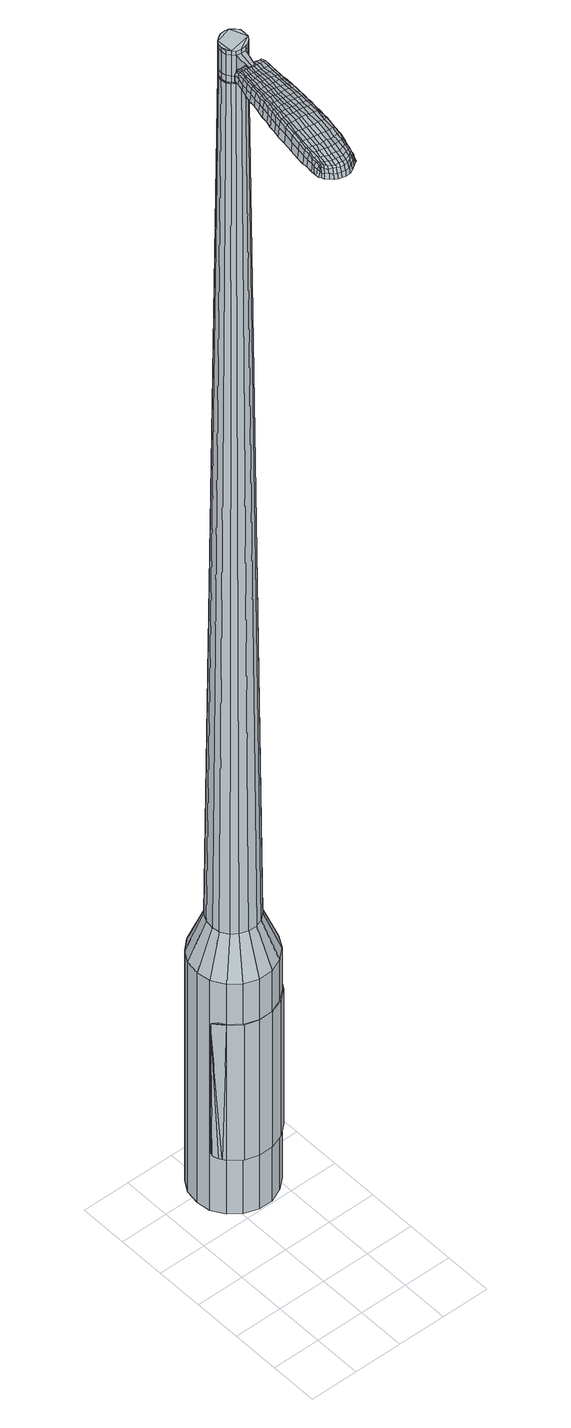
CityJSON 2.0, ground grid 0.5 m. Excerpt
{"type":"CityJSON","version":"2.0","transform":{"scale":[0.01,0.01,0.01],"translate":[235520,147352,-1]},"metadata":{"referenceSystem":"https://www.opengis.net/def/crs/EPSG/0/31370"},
"CityObjects":{
"object1":{"type":"GenericCityObject","attributes":{"cluster":407,"mean_distance_to_centroid":0.256,"new_centroid_x":235520.71,"new_centroid_y":147353.96,"mean_distance_to_camera":9.56,"H1":10.68,"H2":10.31,"Z_final":111.64,"cluster2":-1,"proj_x":235515.11,"proj_y":147353.08,"id_line":52565,"bearing_l":171.08,"distance":5.66,"orientation":"left","G_obj":261.08},"geometry":[{"type":"MultiSurface","lod":"2","boundaries":[[[0,1,2,3]],[[1,4,5,2]],[[4,6,7,5]],[[6,8,9,7]],[[8,10,11,9]],[[10,12,13,11]],[[12,14,15,13]],[[14,16,17,15]],[[16,18,19,17]],[[18,20,21,19]],[[20,22,23,21]],[[22,24,25,23]],[[24,26,27,25]],[[26,28,29,27]],[[28,30,31,29]],[[30,32,33,31]],[[32,34,35,33]],[[34,0,3,35]],[[36,37,38,39]],[[38,40,41,42]],[[41,43,42]],[[42,44,45,46]],[[45,47,46]],[[46,48,49,50]],[[49,51,50]],[[42,46,50,38]],[[50,52,39,38]],[[53,36,39]],[[2,5,7,35]],[[7,9,11,15]],[[11,13,15]],[[15,17,19,23]],[[19,21,23]],[[23,25,27,31]],[[27,29,31]],[[15,23,31,7]],[[31,33,35,7]],[[3,2,35]],[[1,0,54,55]],[[0,34,56,54]],[[34,32,57,56]],[[32,30,58,57]],[[30,28,59,58]],[[28,26,60,59]],[[26,24,61,60]],[[24,22,62,61]],[[22,20,63,62]],[[20,18,64,63]],[[18,16,65,64]],[[16,14,66,65]],[[14,12,67,66]],[[12,10,68,67]],[[10,8,69,68]],[[8,6,70,69]],[[6,4,71,70]],[[4,1,55,71]],[[55,54,72,73]],[[54,56,74,72]],[[56,57,75,74]],[[57,58,76,75]],[[58,59,77,76]],[[59,60,78,77]],[[60,61,79,78]],[[61,62,80,79]],[[62,63,81,80]],[[63,64,82,81]],[[64,65,83,82]],[[65,66,84,83]],[[66,67,85,84]],[[67,68,86,85]],[[68,69,87,86]],[[69,70,88,87]],[[70,71,89,88]],[[71,55,73,89]],[[72,90,91,92]],[[93,94,90,72]],[[95,96,94,93]],[[97,98,96,95]],[[99,100,98,97]],[[78,101,100,99]],[[102,103,101,78]],[[104,105,103,102]],[[106,107,105,104]],[[82,108,107,106]],[[109,110,108,82]],[[84,111,110,109]],[[112,113,111,84]],[[114,115,113,112]],[[116,117,115,114]],[[118,119,117,116]],[[89,120,119,118]],[[92,91,120,89]],[[121,122,123,124]],[[125,121,124,126]],[[127,125,126,128]],[[129,127,128,130]],[[131,129,130,132]],[[133,131,132,134]],[[135,133,134,136]],[[137,135,136,138]],[[139,137,138,140]],[[141,139,140,142]],[[143,141,142,144]],[[145,143,144,146]],[[147,145,146,148]],[[149,147,148,150]],[[151,149,150,152]],[[153,151,152,154]],[[73,72,92]],[[74,93,72]],[[74,75,95,93]],[[75,76,97,95]],[[76,77,99,97]],[[77,78,99]],[[79,102,78]],[[79,80,104,102]],[[80,81,106,104]],[[81,82,106]],[[83,109,82]],[[83,84,109]],[[85,112,84]],[[85,86,114,112]],[[86,87,116,114]],[[87,88,118,116]],[[88,89,118]],[[73,92,89]],[[155,91,90]],[[155,120,91]],[[156,119,120]],[[156,157,117,119]],[[157,158,115,117]],[[158,159,113,115]],[[159,111,113]],[[160,110,111]],[[160,108,110]],[[161,107,108]],[[161,162,105,107]],[[162,163,103,105]],[[163,101,103]],[[164,100,101]],[[164,165,98,100]],[[165,166,96,98]],[[166,167,94,96]],[[167,90,94]],[[39,52,153,168]],[[155,90,169,154]],[[53,39,168,122]],[[90,167,123,169]],[[36,53,122,121]],[[167,166,124,123]],[[37,36,121,125]],[[166,165,126,124]],[[38,37,125,127]],[[165,164,128,126]],[[40,38,127,129]],[[164,101,130,128]],[[41,40,129,131]],[[101,163,132,130]],[[43,41,131,133]],[[163,162,134,132]],[[42,43,133,135]],[[162,161,136,134]],[[44,42,135,137]],[[161,108,138,136]],[[45,44,137,139]],[[108,160,140,138]],[[47,45,139,141]],[[160,111,142,140]],[[46,47,141,143]],[[111,159,144,142]],[[48,46,143,145]],[[159,158,146,144]],[[49,48,145,147]],[[158,157,148,146]],[[51,49,147,149]],[[157,156,150,148]],[[50,51,149,151]],[[156,120,152,150]],[[52,50,151,153]],[[120,155,154,152]],[[153,154,170,171]],[[154,169,172,170]],[[169,123,173,172]],[[123,122,174,173]],[[122,168,175,174]],[[168,153,171,175]],[[176,177,178,179]],[[180,176,179,181]],[[176,180,182,183]],[[177,176,183,184]],[[185,186,187,188]],[[189,185,188,190]],[[185,189,191,192]],[[186,185,192,193]],[[194,195,196,197]],[[198,194,197,199]],[[194,198,200,201]],[[195,194,201,202]],[[203,204,205,206]],[[207,203,206,208]],[[203,207,209,210]],[[204,203,210,211]],[[212,213,214,215]],[[216,212,215,217]],[[212,216,218,219]],[[213,212,219,220]],[[221,222,223,224]],[[225,221,224,226]],[[221,225,227,228]],[[222,221,228,229]],[[230,231,232,233]],[[222,230,233,223]],[[230,222,229,234]],[[231,230,234,235]],[[236,237,238,239]],[[231,236,239,232]],[[236,231,235,240]],[[237,236,240,241]],[[242,180,181,243]],[[237,242,243,238]],[[242,237,241,244]],[[180,242,244,182]],[[245,246,247,248]],[[249,245,248,250]],[[245,249,251,252]],[[246,245,252,253]],[[254,255,256,257]],[[246,254,257,247]],[[254,246,253,258]],[[255,254,258,259]],[[260,261,262,263]],[[255,260,263,256]],[[260,255,259,264]],[[261,260,264,265]],[[266,267,268,269]],[[261,266,269,262]],[[266,261,265,270]],[[267,266,270,271]],[[272,177,184,273]],[[267,272,273,268]],[[272,267,271,274]],[[177,272,274,178]],[[275,276,277,278]],[[279,275,278,280]],[[275,279,281,282]],[[276,275,282,283]],[[284,285,286,287]],[[276,284,287,277]],[[284,276,283,288]],[[285,284,288,289]],[[290,291,292,293]],[[285,290,293,286]],[[290,285,289,294]],[[291,290,294,295]],[[296,189,190,297]],[[291,296,297,292]],[[296,291,295,298]],[[189,296,298,191]],[[299,300,301,302]],[[303,299,302,304]],[[299,303,305,306]],[[300,299,306,307]],[[308,309,310,311]],[[300,308,311,301]],[[308,300,307,312]],[[309,308,312,313]],[[314,315,316,317]],[[309,314,317,310]],[[314,309,313,318]],[[315,314,318,319]],[[320,321,322,323]],[[315,320,323,316]],[[320,315,319,324]],[[321,320,324,325]],[[326,186,193,327]],[[321,326,327,322]],[[326,321,325,328]],[[186,326,328,187]],[[329,215,214,330]],[[331,329,330,332]],[[329,331,333,334]],[[215,329,334,217]],[[335,331,332,336]],[[337,335,336,338]],[[335,337,339,340]],[[331,335,340,333]],[[341,337,338,342]],[[343,341,342,344]],[[341,343,345,346]],[[337,341,346,339]],[[347,343,344,348]],[[349,347,348,350]],[[347,349,351,352]],[[343,347,352,345]],[[353,349,350,354]],[[204,353,354,205]],[[353,204,211,355]],[[349,353,355,351]],[[356,357,202,201]],[[358,356,201,200]],[[356,358,359,360]],[[357,356,360,361]],[[362,363,361,360]],[[364,362,360,359]],[[362,364,365,366]],[[363,362,366,367]],[[368,369,367,366]],[[370,368,366,365]],[[368,370,371,372]],[[369,368,372,373]],[[374,375,373,372]],[[376,374,372,371]],[[374,376,209,207]],[[375,374,207,208]],[[377,378,379,380]],[[279,377,380,281]],[[377,279,280,381]],[[378,377,381,382]],[[383,198,199,384]],[[378,383,384,379]],[[383,378,382,385]],[[198,383,385,200]],[[386,387,388,389]],[[225,386,389,227]],[[386,225,226,390]],[[387,386,390,391]],[[392,393,394,395]],[[387,392,395,388]],[[392,387,391,396]],[[393,392,396,397]],[[398,195,202,399]],[[393,398,399,394]],[[398,393,397,400]],[[195,398,400,196]],[[401,402,403,404]],[[183,401,404,184]],[[401,183,182,405]],[[402,401,405,406]],[[407,408,409,410]],[[402,407,410,403]],[[407,402,406,411]],[[408,407,411,412]],[[413,206,205,414]],[[408,413,414,409]],[[413,408,412,415]],[[206,413,415,208]],[[416,417,418,419]],[[188,416,419,190]],[[416,188,187,420]],[[417,416,420,421]],[[422,210,209,423]],[[417,422,423,418]],[[422,417,421,424]],[[210,422,424,211]],[[425,426,427,428]],[[303,425,428,305]],[[425,303,304,429]],[[426,425,429,430]],[[431,216,217,432]],[[426,431,432,427]],[[431,426,430,433]],[[216,431,433,218]],[[434,435,436,437]],[[249,434,437,251]],[[434,249,250,438]],[[435,434,438,439]],[[440,441,442,443]],[[435,440,443,436]],[[440,435,439,444]],[[441,440,444,445]],[[446,213,220,447]],[[441,446,447,442]],[[446,441,445,448]],[[213,446,448,214]],[[449,450,439,438]],[[248,449,438,250]],[[449,248,247,451]],[[450,449,451,452]],[[453,454,445,444]],[[450,453,444,439]],[[453,450,452,455]],[[454,453,455,456]],[[457,330,214,448]],[[454,457,448,445]],[[457,454,456,458]],[[330,457,458,332]],[[459,460,461,462]],[[306,459,462,307]],[[459,306,305,428]],[[460,459,428,427]],[[463,334,333,464]],[[460,463,464,461]],[[463,460,427,432]],[[334,463,432,217]],[[465,466,452,451]],[[257,465,451,247]],[[465,257,256,467]],[[466,465,467,468]],[[469,470,456,455]],[[466,469,455,452]],[[469,466,468,471]],[[470,469,471,472]],[[473,336,332,458]],[[470,473,458,456]],[[473,470,472,474]],[[336,473,474,338]],[[475,476,477,478]],[[312,475,478,313]],[[475,312,307,462]],[[476,475,462,461]],[[479,340,339,480]],[[476,479,480,477]],[[479,476,461,464]],[[340,479,464,333]],[[481,482,468,467]],[[263,481,467,256]],[[481,263,262,483]],[[482,481,483,484]],[[485,486,472,471]],[[482,485,471,468]],[[485,482,484,487]],[[486,485,487,488]],[[489,342,338,474]],[[486,489,474,472]],[[489,486,488,490]],[[342,489,490,344]],[[491,492,493,494]],[[318,491,494,319]],[[491,318,313,478]],[[492,491,478,477]],[[495,346,345,496]],[[492,495,496,493]],[[495,492,477,480]],[[346,495,480,339]],[[497,498,484,483]],[[269,497,483,262]],[[497,269,268,499]],[[498,497,499,500]],[[501,502,488,487]],[[498,501,487,484]],[[501,498,500,503]],[[502,501,503,504]],[[505,348,344,490]],[[502,505,490,488]],[[505,502,504,506]],[[348,505,506,350]],[[507,508,509,510]],[[324,507,510,325]],[[507,324,319,494]],[[508,507,494,493]],[[511,352,351,512]],[[508,511,512,509]],[[511,508,493,496]],[[352,511,496,345]],[[513,514,500,499]],[[273,513,499,268]],[[513,273,184,404]],[[514,513,404,403]],[[515,516,504,503]],[[514,515,503,500]],[[515,514,403,410]],[[516,515,410,409]],[[517,354,350,506]],[[516,517,506,504]],[[517,516,409,414]],[[354,517,414,205]],[[518,519,421,420]],[[328,518,420,187]],[[518,328,325,510]],[[519,518,510,509]],[[520,355,211,424]],[[519,520,424,421]],[[520,519,509,512]],[[355,520,512,351]],[[521,522,382,381]],[[278,521,381,280]],[[521,278,277,523]],[[522,521,523,524]],[[525,358,200,385]],[[522,525,385,382]],[[525,522,524,526]],[[358,525,526,359]],[[527,528,529,530]],[[228,527,530,229]],[[527,228,227,389]],[[528,527,389,388]],[[531,532,533,534]],[[528,531,534,529]],[[531,528,388,395]],[[532,531,395,394]],[[535,357,361,536]],[[532,535,536,533]],[[535,532,394,399]],[[357,535,399,202]],[[537,538,524,523]],[[287,537,523,277]],[[537,287,286,539]],[[538,537,539,540]],[[541,364,359,526]],[[538,541,526,524]],[[541,538,540,542]],[[364,541,542,365]],[[543,544,545,546]],[[234,543,546,235]],[[543,234,229,530]],[[544,543,530,529]],[[547,548,549,550]],[[544,547,550,545]],[[547,544,529,534]],[[548,547,534,533]],[[551,363,367,552]],[[548,551,552,549]],[[551,548,533,536]],[[363,551,536,361]],[[553,554,540,539]],[[293,553,539,286]],[[553,293,292,555]],[[554,553,555,556]],[[557,370,365,542]],[[554,557,542,540]],[[557,554,556,558]],[[370,557,558,371]],[[559,560,561,562]],[[240,559,562,241]],[[559,240,235,546]],[[560,559,546,545]],[[563,564,565,566]],[[560,563,566,561]],[[563,560,545,550]],[[564,563,550,549]],[[567,369,373,568]],[[564,567,568,565]],[[567,564,549,552]],[[369,567,552,367]],[[569,570,556,555]],[[297,569,555,292]],[[569,297,190,419]],[[570,569,419,418]],[[571,376,371,558]],[[570,571,558,556]],[[571,570,418,423]],[[376,571,423,209]],[[572,573,406,405]],[[244,572,405,182]],[[572,244,241,562]],[[573,572,562,561]],[[574,575,412,411]],[[573,574,411,406]],[[574,573,561,566]],[[575,574,566,565]],[[576,375,208,415]],[[575,576,415,412]],[[576,575,565,568]],[[375,576,568,373]],[[577,578,579,580]],[[580,579,581,582]],[[583,581,579,584]],[[584,579,578,585]],[[586,587,588,589]],[[589,588,590,591]],[[592,590,588,593]],[[593,588,587,594]],[[595,596,597,598]],[[598,597,599,600]],[[601,599,597,602]],[[602,597,596,603]],[[604,605,606,607]],[[607,606,608,609]],[[610,608,606,611]],[[611,606,605,612]],[[613,614,615,616]],[[616,615,617,618]],[[619,617,615,620]],[[620,615,614,621]],[[622,623,624,625]],[[625,624,626,627]],[[628,626,624,629]],[[629,624,623,630]],[[631,632,633,634]],[[634,633,623,622]],[[630,623,633,635]],[[635,633,632,636]],[[637,638,639,640]],[[640,639,632,631]],[[636,632,639,641]],[[641,639,638,642]],[[582,581,643,644]],[[644,643,638,637]],[[642,638,643,645]],[[645,643,581,583]],[[646,647,648,649]],[[649,648,650,651]],[[652,650,648,653]],[[653,648,647,654]],[[655,656,657,658]],[[658,657,647,646]],[[654,647,657,659]],[[659,657,656,660]],[[661,662,663,664]],[[664,663,656,655]],[[660,656,663,665]],[[665,663,662,666]],[[667,668,669,670]],[[670,669,662,661]],[[666,662,669,671]],[[671,669,668,672]],[[585,578,673,674]],[[674,673,668,667]],[[672,668,673,675]],[[675,673,578,577]],[[676,677,678,679]],[[679,678,680,681]],[[682,680,678,683]],[[683,678,677,684]],[[685,686,687,688]],[[688,687,677,676]],[[684,677,687,689]],[[689,687,686,690]],[[691,692,693,694]],[[694,693,686,685]],[[690,686,693,695]],[[695,693,692,696]],[[591,590,697,698]],[[698,697,692,691]],[[696,692,697,699]],[[699,697,590,592]],[[700,701,702,703]],[[703,702,704,705]],[[706,704,702,707]],[[707,702,701,708]],[[709,710,711,712]],[[712,711,701,700]],[[708,701,711,713]],[[713,711,710,714]],[[715,716,717,718]],[[718,717,710,709]],[[714,710,717,719]],[[719,717,716,720]],[[721,722,723,724]],[[724,723,716,715]],[[720,716,723,725]],[[725,723,722,726]],[[594,587,727,728]],[[728,727,722,721]],[[726,722,727,729]],[[729,727,587,586]],[[613,616,730,731]],[[731,730,732,733]],[[734,732,730,735]],[[735,730,616,618]],[[733,732,736,737]],[[737,736,738,739]],[[740,738,736,741]],[[741,736,732,734]],[[739,738,742,743]],[[743,742,744,745]],[[746,744,742,747]],[[747,742,738,740]],[[745,744,748,749]],[[749,748,750,751]],[[752,750,748,753]],[[753,748,744,746]],[[751,750,754,755]],[[755,754,605,604]],[[612,605,754,756]],[[756,754,750,752]],[[603,757,758,602]],[[602,758,759,601]],[[760,759,758,761]],[[761,758,757,762]],[[762,763,764,761]],[[761,764,765,760]],[[766,765,764,767]],[[767,764,763,768]],[[768,769,770,767]],[[767,770,771,766]],[[772,771,770,773]],[[773,770,769,774]],[[774,775,776,773]],[[773,776,777,772]],[[610,777,776,608]],[[608,776,775,609]],[[778,779,780,781]],[[781,780,680,682]],[[681,680,780,782]],[[782,780,779,783]],[[600,599,784,785]],[[785,784,779,778]],[[783,779,784,786]],[[786,784,599,601]],[[787,788,789,790]],[[790,789,626,628]],[[627,626,789,791]],[[791,789,788,792]],[[793,794,795,796]],[[796,795,788,787]],[[792,788,795,797]],[[797,795,794,798]],[[603,596,799,800]],[[800,799,794,793]],[[798,794,799,801]],[[801,799,596,595]],[[802,803,804,805]],[[805,804,584,585]],[[583,584,804,806]],[[806,804,803,807]],[[808,809,810,811]],[[811,810,803,802]],[[807,803,810,812]],[[812,810,809,813]],[[604,607,814,815]],[[815,814,809,808]],[[813,809,814,816]],[[816,814,607,609]],[[817,818,819,820]],[[820,819,589,591]],[[586,589,819,821]],[[821,819,818,822]],[[610,611,823,824]],[[824,823,818,817]],[[822,818,823,825]],[[825,823,611,612]],[[826,827,828,829]],[[829,828,704,706]],[[705,704,828,830]],[[830,828,827,831]],[[618,617,832,833]],[[833,832,827,826]],[[831,827,832,834]],[[834,832,617,619]],[[835,836,837,652]],[[837,650,652]],[[651,650,837,838]],[[837,836,838]],[[839,840,841,842]],[[842,841,836,835]],[[838,836,841,843]],[[843,841,840,844]],[[621,614,845,846]],[[846,845,840,839]],[[844,840,845,847]],[[847,845,614,613]],[[848,849,838]],[[838,849,649,651]],[[646,649,849,850]],[[850,849,848,851]],[[844,852,853,843]],[[843,853,848,838]],[[851,848,853,854]],[[854,853,852,855]],[[613,731,856,847]],[[847,856,852,844]],[[855,852,856,857]],[[857,856,731,733]],[[858,859,860,861]],[[861,860,707,708]],[[706,707,860,829]],[[829,860,859,826]],[[734,735,862,863]],[[863,862,859,858]],[[826,859,862,833]],[[833,862,735,618]],[[851,864,865,850]],[[850,865,658,646]],[[655,658,865,866]],[[866,865,864,867]],[[855,868,869,854]],[[854,869,864,851]],[[867,864,869,870]],[[870,869,868,871]],[[733,737,872,857]],[[857,872,868,855]],[[871,868,872,873]],[[873,872,737,739]],[[874,875,876,877]],[[877,876,713,714]],[[708,713,876,861]],[[861,876,875,858]],[[740,741,878,879]],[[879,878,875,874]],[[858,875,878,863]],[[863,878,741,734]],[[867,880,881,866]],[[866,881,664,655]],[[661,664,881,882]],[[882,881,880,883]],[[871,884,885,870]],[[870,885,880,867]],[[883,880,885,886]],[[886,885,884,887]],[[739,743,888,873]],[[873,888,884,871]],[[887,884,888,889]],[[889,888,743,745]],[[890,891,892,893]],[[893,892,719,720]],[[714,719,892,877]],[[877,892,891,874]],[[746,747,894,895]],[[895,894,891,890]],[[874,891,894,879]],[[879,894,747,740]],[[883,896,897,882]],[[882,897,670,661]],[[667,670,897,898]],[[898,897,896,899]],[[887,900,901,886]],[[886,901,896,883]],[[899,896,901,902]],[[902,901,900,903]],[[745,749,904,889]],[[889,904,900,887]],[[903,900,904,905]],[[905,904,749,751]],[[906,907,908,909]],[[909,908,725,726]],[[720,725,908,893]],[[893,908,907,890]],[[752,753,910,911]],[[911,910,907,906]],[[890,907,910,895]],[[895,910,753,746]],[[899,912,913,898]],[[898,913,674,667]],[[585,674,913,805]],[[805,913,912,802]],[[903,914,915,902]],[[902,915,912,899]],[[802,912,915,811]],[[811,915,914,808]],[[751,755,916,905]],[[905,916,914,903]],[[808,914,916,815]],[[815,916,755,604]],[[822,917,918,821]],[[821,918,729,586]],[[726,729,918,909]],[[909,918,917,906]],[[612,756,919,825]],[[825,919,917,822]],[[906,917,919,911]],[[911,919,756,752]],[[783,920,921,782]],[[782,921,679,681]],[[676,679,921,922]],[[922,921,920,923]],[[601,759,924,786]],[[786,924,920,783]],[[923,920,924,925]],[[925,924,759,760]],[[926,927,928,929]],[[929,928,629,630]],[[628,629,928,790]],[[790,928,927,787]],[[930,931,932,933]],[[933,932,927,926]],[[787,927,932,796]],[[796,932,931,793]],[[762,757,934,935]],[[935,934,931,930]],[[793,931,934,800]],[[800,934,757,603]],[[923,936,937,922]],[[922,937,688,676]],[[685,688,937,938]],[[938,937,936,939]],[[760,765,940,925]],[[925,940,936,923]],[[939,936,940,941]],[[941,940,765,766]],[[942,943,944,945]],[[945,944,635,636]],[[630,635,944,929]],[[929,944,943,926]],[[946,947,948,949]],[[949,948,943,942]],[[926,943,948,933]],[[933,948,947,930]],[[768,763,950,951]],[[951,950,947,946]],[[930,947,950,935]],[[935,950,763,762]],[[939,952,953,938]],[[938,953,694,685]],[[691,694,953,954]],[[954,953,952,955]],[[766,771,956,941]],[[941,956,952,939]],[[955,952,956,957]],[[957,956,771,772]],[[958,959,960,961]],[[961,960,641,642]],[[636,641,960,945]],[[945,960,959,942]],[[962,963,964,965]],[[965,964,959,958]],[[942,959,964,949]],[[949,964,963,946]],[[774,769,966,967]],[[967,966,963,962]],[[946,963,966,951]],[[951,966,769,768]],[[955,968,969,954]],[[954,969,698,691]],[[591,698,969,820]],[[820,969,968,817]],[[772,777,970,957]],[[957,970,968,955]],[[817,968,970,824]],[[824,970,777,610]],[[807,971,972,806]],[[806,972,645,583]],[[642,645,972,961]],[[961,972,971,958]],[[813,973,974,812]],[[812,974,971,807]],[[958,971,974,965]],[[965,974,973,962]],[[609,775,975,816]],[[816,975,973,813]],[[962,973,975,967]],[[967,975,775,774]],[[577,580,179,178]],[[580,582,181,179]],[[592,593,192,191]],[[593,594,193,192]],[[595,598,197,196]],[[598,600,199,197]],[[619,620,219,218]],[[620,621,220,219]],[[622,625,224,223]],[[625,627,226,224]],[[631,634,233,232]],[[634,622,223,233]],[[637,640,239,238]],[[640,631,232,239]],[[582,644,243,181]],[[644,637,238,243]],[[652,653,252,251]],[[653,654,253,252]],[[654,659,258,253]],[[659,660,259,258]],[[660,665,264,259]],[[665,666,265,264]],[[666,671,270,265]],[[671,672,271,270]],[[672,675,274,271]],[[675,577,178,274]],[[682,683,282,281]],[[683,684,283,282]],[[684,689,288,283]],[[689,690,289,288]],[[690,695,294,289]],[[695,696,295,294]],[[696,699,298,295]],[[699,592,191,298]],[[700,703,302,301]],[[703,705,304,302]],[[709,712,311,310]],[[712,700,301,311]],[[715,718,317,316]],[[718,709,310,317]],[[721,724,323,322]],[[724,715,316,323]],[[594,728,327,193]],[[728,721,322,327]],[[778,781,380,379]],[[781,682,281,380]],[[600,785,384,199]],[[785,778,379,384]],[[627,791,390,226]],[[791,792,391,390]],[[792,797,396,391]],[[797,798,397,396]],[[798,801,400,397]],[[801,595,196,400]],[[705,830,429,304]],[[830,831,430,429]],[[831,834,433,430]],[[834,619,218,433]],[[835,652,437,436]],[[652,251,437]],[[839,842,443,442]],[[842,835,436,443]],[[621,846,447,220]],[[846,839,442,447]],[[976,977,978,979]],[[980,981,979,978]],[[982,983,984,985]],[[986,987,988,989]],[[977,990,991,978]],[[992,980,978,991]],[[993,982,985,994]],[[995,996,987,986]],[[990,997,998,991]],[[998,999,992,991]],[[1000,993,994,1001]],[[1002,996,995,1003]],[[997,1004,1005,998]],[[1005,1006,999,998]],[[1007,1000,1001,1008]],[[1009,1002,1003,1010]],[[1011,1012,1013,1014]],[[1015,1016,1012,1011]],[[1015,1017,1018,1016]],[[1017,1019,1020,1018]],[[1021,1022,1023,1024]],[[1025,1026,1022,1021]],[[1027,1028,1026,1025]],[[1029,1030,1028,1027]],[[1024,1013,1012,1021]],[[1021,1012,1016,1025]],[[1016,1018,1027,1025]],[[1018,1020,1029,1027]],[[985,984,981,980]],[[994,985,980,992]],[[999,1001,994,992]],[[1006,1008,1001,999]],[[986,989,983,982]],[[995,986,982,993]],[[1003,995,993,1000]],[[1010,1003,1000,1007]],[[987,1011,1014,988]],[[996,1015,1011,987]],[[1017,1015,996,1002]],[[1019,1017,1002,1009]],[[1031,1032,1033,1034]],[[1033,1035,1036,1037]],[[1033,1037,1038,1039]],[[1033,1039,1034]],[[1040,1031,1034,1041]],[[1042,1041,1034,1043]],[[1044,1043,1034]],[[1045,1033,1032,1046]],[[1047,1045,1046,1048]],[[1049,1047,1048,1050]],[[1051,1049,1050,1052]],[[1053,1051,1052,1054]],[[1054,1055,1056,1057]],[[1054,1057,1058,1059]],[[1054,1059,1060,1061]],[[1060,1062,1063,1064]],[[1060,1064,1065,1066]],[[1060,1066,1061]],[[1054,1061,1053]],[[1067,1068,1032,1031]],[[1069,1070,1035,1033]],[[1071,1072,1044,1034]],[[1068,1073,1046,1032]],[[1074,1069,1033,1045]],[[1073,1075,1048,1046]],[[1076,1074,1045,1047]],[[1075,1077,1050,1048]],[[1078,1076,1047,1049]],[[1077,1079,1052,1050]],[[1080,1078,1049,1051]],[[1079,1081,1054,1052]],[[1082,1080,1051,1053]],[[1081,1083,1055,1054]],[[1084,1085,1062,1060]],[[1086,1082,1053,1061]],[[1056,1055,1083,1087]],[[1057,1056,1087,1088]],[[1058,1057,1088,1089]],[[1059,1058,1089,1090]],[[1060,1059,1090,1084]],[[1091,1067,1031,1040]],[[1092,1091,1040,1041]],[[1093,1092,1041,1042]],[[1094,1093,1042,1043]],[[1072,1094,1043,1044]],[[1036,1035,1070,1095]],[[1063,1062,1085,1096]],[[1037,1036,1095,1097]],[[1038,1037,1097,1098]],[[1039,1038,1098,1099]],[[1034,1039,1099,1071]],[[1064,1063,1096,1100]],[[1065,1064,1100,1101]],[[1066,1065,1101,1102]],[[1061,1066,1102,1086]]]}]}
},
"vertices":[
[65,152,384],[51,157,384],[51,157,96],[65,152,96],[40,166,384],[40,166,96],[32,179,384],[32,179,96],[30,193,384],[30,193,96],[32,208,384],[32,208,96],[39,220,384],[39,220,96],[50,230,384],[50,230,96],[64,235,384],[64,235,96],[79,236,384],[79,236,96],[92,231,384],[92,231,96],[104,222,384],[104,222,96],[111,209,384],[111,209,96],[114,195,384],[114,195,96],[112,180,384],[112,180,96],[105,167,384],[105,167,96],[94,158,384],[94,158,96],[80,152,384],[80,152,96],[79,182,1524],[82,185,1524],[85,189,1524],[70,181,1524],[85,194,1524],[85,199,1524],[78,206,1524],[82,203,1524],[74,207,1524],[69,207,1524],[61,202,1524],[65,205,1524],[59,198,1524],[58,194,1524],[62,185,1524],[59,189,1524],[65,182,1524],[75,181,1524],[68,169,429],[60,172,429],[77,169,429],[85,172,429],[92,178,429],[96,186,429],[97,194,429],[95,203,429],[91,210,429],[84,216,429],[76,219,429],[67,219,429],[59,215,429],[52,210,429],[48,202,429],[47,193,429],[48,185,429],[53,177,429],[70,181,1483],[65,182,1483],[75,181,1483],[79,182,1483],[82,185,1483],[85,189,1483],[85,194,1483],[85,199,1483],[82,203,1483],[78,206,1483],[74,207,1483],[69,207,1483],[65,205,1483],[61,202,1483],[59,198,1483],[58,194,1483],[59,189,1483],[62,185,1483],[70,181,1485],[66,183,1485],[66,183,1483],[74,181,1483],[74,181,1485],[79,183,1483],[79,183,1485],[82,186,1483],[82,186,1485],[84,190,1483],[84,190,1485],[85,194,1485],[84,198,1483],[84,198,1485],[82,202,1483],[82,202,1485],[78,205,1483],[78,205,1485],[74,207,1485],[69,206,1483],[69,206,1485],[65,205,1485],[62,202,1483],[62,202,1485],[60,198,1483],[60,198,1485],[59,194,1483],[59,194,1485],[60,189,1483],[60,189,1485],[62,185,1485],[79,182,1519],[75,181,1519],[75,181,1493],[79,182,1493],[82,185,1519],[82,185,1493],[85,189,1519],[85,189,1493],[85,194,1519],[85,194,1493],[85,199,1519],[85,199,1493],[82,203,1519],[82,203,1493],[78,206,1519],[78,206,1493],[74,207,1519],[74,207,1493],[69,207,1519],[69,207,1493],[65,205,1519],[65,205,1493],[61,202,1519],[61,202,1493],[59,198,1519],[59,198,1493],[58,194,1519],[58,194,1493],[59,189,1519],[59,189,1493],[62,185,1519],[62,185,1493],[65,182,1519],[65,182,1493],[65,182,1485],[59,189,1485],[58,194,1485],[59,198,1485],[61,202,1485],[69,207,1485],[78,206,1485],[82,203,1485],[85,199,1485],[85,189,1485],[82,185,1485],[79,182,1485],[75,181,1485],[70,181,1519],[70,181,1493],[64,163,1513],[64,163,1518],[67,162,1513],[70,162,1513],[70,162,1518],[67,162,1518],[36,92,1519],[38,99,1518],[36,98,1509],[34,91,1510],[35,83,1519],[33,82,1510],[36,84,1526],[38,93,1525],[39,100,1525],[74,86,1519],[75,93,1518],[74,94,1525],[73,87,1525],[73,77,1519],[72,78,1526],[74,76,1510],[76,84,1510],[76,91,1509],[46,16,1519],[42,17,1519],[42,16,1513],[45,15,1513],[50,16,1519],[50,15,1513],[50,18,1524],[46,18,1524],[42,18,1524],[57,89,1530],[58,96,1529],[55,97,1529],[54,90,1530],[56,80,1531],[52,81,1531],[59,80,1530],[61,89,1530],[62,96,1529],[69,169,1512],[67,169,1512],[66,168,1517],[69,168,1517],[72,168,1512],[72,167,1517],[72,168,1506],[69,168,1506],[66,168,1506],[28,33,1519],[28,37,1519],[27,36,1512],[27,33,1512],[29,31,1518],[27,30,1512],[29,31,1522],[30,33,1523],[30,37,1524],[29,41,1519],[29,47,1519],[28,46,1512],[27,40,1512],[30,42,1524],[31,47,1525],[30,53,1519],[31,61,1519],[29,60,1511],[28,52,1511],[31,53,1526],[32,61,1526],[33,72,1519],[31,71,1510],[34,73,1526],[52,164,1513],[50,157,1513],[51,157,1518],[53,165,1517],[53,170,1512],[54,168,1516],[52,169,1506],[51,163,1507],[49,156,1507],[48,149,1514],[47,142,1515],[48,143,1520],[50,150,1519],[47,149,1507],[45,141,1507],[45,135,1515],[44,127,1516],[45,128,1522],[47,135,1521],[44,134,1508],[42,127,1508],[42,120,1517],[41,113,1517],[42,114,1524],[44,121,1523],[40,119,1508],[39,112,1509],[39,106,1518],[41,107,1524],[37,105,1509],[64,27,1519],[64,30,1519],[63,31,1524],[62,27,1523],[63,25,1518],[62,25,1522],[64,23,1512],[65,26,1512],[66,29,1512],[66,35,1519],[67,40,1519],[66,41,1525],[64,35,1524],[67,34,1512],[68,39,1512],[68,46,1519],[70,54,1519],[68,55,1526],[67,47,1526],[69,45,1511],[71,53,1511],[71,65,1519],[70,67,1526],[73,64,1510],[82,159,1513],[81,152,1513],[82,151,1507],[83,158,1507],[82,165,1512],[83,164,1506],[81,164,1516],[81,160,1517],[80,153,1518],[80,144,1514],[80,137,1515],[81,135,1507],[81,143,1507],[79,145,1519],[78,138,1520],[79,129,1515],[78,122,1516],[79,121,1508],[80,128,1508],[78,130,1521],[77,123,1522],[77,115,1517],[77,107,1517],[78,106,1509],[79,113,1508],[76,116,1523],[75,108,1524],[76,100,1518],[77,98,1509],[74,101,1524],[68,162,1519],[66,163,1519],[67,155,1520],[64,155,1520],[70,155,1520],[71,162,1519],[66,148,1522],[63,148,1522],[65,140,1523],[62,141,1523],[68,140,1523],[69,147,1521],[64,133,1524],[61,133,1524],[62,126,1525],[60,126,1525],[66,125,1525],[67,132,1524],[61,118,1526],[58,119,1526],[60,111,1527],[57,111,1527],[64,110,1527],[65,118,1526],[59,104,1528],[56,104,1528],[63,103,1528],[46,20,1527],[43,21,1527],[50,21,1526],[51,25,1527],[47,25,1528],[43,26,1528],[48,31,1529],[44,32,1529],[52,31,1528],[53,38,1530],[49,38,1530],[45,39,1530],[50,46,1531],[47,46,1531],[54,45,1530],[56,54,1531],[52,55,1531],[48,55,1531],[54,67,1531],[50,68,1531],[58,67,1531],[61,23,1518],[59,21,1519],[59,20,1513],[62,22,1513],[61,24,1523],[58,22,1523],[54,18,1519],[55,17,1513],[54,20,1524],[29,28,1518],[30,26,1518],[31,27,1523],[30,30,1523],[28,28,1513],[29,25,1513],[33,23,1519],[35,20,1519],[36,22,1524],[33,24,1523],[32,22,1513],[35,19,1513],[38,18,1519],[39,20,1524],[38,17,1513],[39,93,1528],[41,92,1528],[43,99,1528],[41,100,1527],[38,84,1528],[40,84,1529],[44,92,1529],[47,91,1530],[48,98,1529],[45,99,1528],[42,83,1529],[46,82,1530],[50,90,1530],[52,97,1529],[49,81,1531],[71,87,1528],[69,88,1529],[68,79,1529],[70,79,1528],[72,94,1527],[70,95,1528],[65,88,1529],[64,79,1530],[66,95,1528],[81,167,1512],[79,167,1512],[78,166,1517],[80,166,1517],[82,166,1506],[80,166,1506],[76,168,1512],[75,167,1517],[76,167,1506],[55,171,1512],[56,171,1512],[55,170,1506],[54,171,1506],[55,170,1517],[57,170,1517],[59,171,1512],[61,170,1512],[61,169,1506],[58,170,1506],[59,169,1517],[61,169,1517],[64,170,1512],[64,169,1506],[64,169,1517],[54,165,1519],[56,164,1519],[53,157,1520],[54,157,1520],[58,164,1519],[61,164,1519],[57,157,1520],[59,156,1520],[63,163,1519],[62,156,1520],[80,161,1519],[78,161,1519],[77,153,1520],[79,153,1520],[74,161,1519],[73,154,1520],[51,150,1521],[53,150,1521],[50,143,1522],[51,142,1522],[55,149,1521],[58,149,1521],[54,142,1522],[57,142,1523],[61,149,1522],[59,141,1523],[78,146,1521],[76,146,1521],[75,139,1522],[77,138,1522],[73,147,1521],[72,139,1522],[48,135,1523],[50,135,1523],[47,128,1524],[49,128,1524],[52,135,1523],[55,134,1524],[51,127,1525],[54,127,1525],[58,134,1524],[57,127,1525],[76,131,1523],[74,131,1523],[73,124,1524],[75,123,1524],[71,132,1524],[70,124,1525],[45,121,1525],[47,121,1525],[44,114,1526],[46,113,1526],[50,120,1526],[53,120,1526],[48,113,1527],[51,112,1527],[55,119,1526],[54,112,1527],[75,116,1525],[72,117,1525],[72,109,1526],[74,109,1526],[69,117,1526],[68,110,1527],[42,107,1527],[44,106,1527],[47,106,1527],[50,105,1528],[53,105,1528],[73,102,1527],[71,102,1527],[67,103,1528],[61,26,1525],[59,25,1525],[62,30,1526],[60,28,1526],[55,22,1526],[56,27,1527],[31,32,1525],[32,30,1525],[32,33,1526],[31,35,1525],[34,27,1525],[36,24,1526],[37,29,1527],[34,31,1526],[39,22,1526],[40,27,1527],[63,35,1526],[61,34,1527],[64,41,1527],[62,40,1528],[57,32,1528],[58,39,1529],[31,41,1526],[33,39,1527],[33,45,1528],[32,47,1527],[35,37,1527],[37,35,1528],[38,42,1529],[36,43,1528],[41,33,1528],[42,40,1530],[66,47,1528],[63,46,1529],[67,55,1528],[65,55,1529],[59,46,1529],[60,54,1530],[32,53,1528],[34,51,1528],[35,60,1529],[34,61,1528],[37,50,1529],[40,48,1530],[41,57,1530],[38,58,1530],[43,47,1530],[44,56,1531],[69,67,1529],[66,67,1529],[62,67,1530],[36,72,1528],[37,72,1529],[40,71,1530],[43,70,1530],[47,69,1531],[38,97,1509],[40,98,1518],[38,92,1518],[36,90,1509],[37,83,1519],[35,82,1510],[38,84,1525],[40,92,1525],[41,99,1525],[72,94,1525],[73,93,1518],[72,86,1518],[71,87,1525],[71,77,1519],[70,79,1525],[72,76,1510],[74,84,1509],[74,91,1509],[42,18,1513],[42,19,1519],[46,18,1519],[46,17,1513],[49,19,1519],[49,18,1513],[49,20,1524],[46,20,1524],[43,20,1524],[55,96,1528],[58,96,1528],[57,89,1529],[54,89,1529],[55,80,1529],[52,80,1529],[59,79,1529],[60,88,1529],[61,95,1528],[66,166,1516],[66,167,1512],[69,167,1512],[69,166,1516],[72,166,1512],[71,165,1516],[72,165,1506],[69,166,1506],[66,166,1506],[29,36,1512],[30,37,1519],[30,33,1518],[29,33,1512],[30,31,1518],[29,31,1512],[31,32,1522],[32,34,1523],[32,37,1523],[30,46,1512],[31,47,1519],[31,41,1519],[29,40,1512],[32,42,1524],[32,47,1525],[31,59,1511],[33,60,1519],[32,53,1519],[30,52,1511],[33,53,1525],[34,61,1526],[35,72,1519],[33,71,1510],[36,72,1526],[53,157,1518],[52,156,1513],[54,164,1513],[55,164,1517],[55,168,1512],[56,167,1515],[54,168,1506],[52,163,1506],[51,155,1507],[50,142,1520],[49,142,1514],[50,149,1514],[52,149,1519],[49,148,1507],[47,141,1507],[47,128,1522],[46,127,1516],[47,134,1515],[49,135,1521],[46,133,1508],[44,126,1508],[44,113,1523],[42,113,1517],[44,120,1516],[46,120,1522],[42,119,1508],[41,112,1508],[41,105,1517],[43,106,1524],[39,104,1509],[61,31,1523],[63,31,1519],[62,28,1518],[61,28,1523],[61,26,1518],[60,26,1522],[62,25,1512],[63,27,1512],[64,29,1512],[64,42,1525],[65,41,1519],[64,35,1519],[63,36,1524],[65,34,1512],[66,40,1512],[66,55,1526],[68,54,1519],[66,47,1519],[65,48,1525],[68,45,1511],[69,53,1511],[69,66,1519],[68,67,1526],[71,64,1510],[80,151,1507],[79,152,1513],[80,159,1513],[81,158,1506],[80,164,1512],[81,163,1506],[79,164,1515],[79,160,1517],[78,153,1518],[79,136,1507],[78,137,1514],[78,144,1514],[79,143,1507],[77,145,1519],[76,138,1520],[77,121,1508],[76,122,1516],[77,129,1515],[78,128,1508],[76,130,1521],[75,123,1522],[76,106,1508],[75,107,1517],[75,115,1516],[77,113,1508],[74,116,1522],[73,108,1523],[74,100,1517],[75,99,1509],[73,101,1524],[68,161,1518],[65,162,1518],[67,154,1519],[64,155,1519],[70,154,1519],[71,161,1518],[66,147,1520],[63,148,1520],[65,140,1521],[62,140,1521],[68,139,1521],[69,147,1520],[63,132,1523],[61,133,1523],[62,125,1524],[60,125,1524],[65,125,1524],[67,132,1523],[61,118,1525],[58,118,1525],[60,110,1526],[57,111,1526],[63,110,1526],[64,117,1525],[59,103,1527],[56,104,1527],[62,103,1527],[43,22,1526],[46,22,1526],[50,22,1525],[51,26,1526],[47,26,1526],[44,26,1526],[45,33,1528],[48,32,1528],[52,32,1527],[53,39,1528],[49,39,1529],[46,40,1529],[47,47,1530],[50,46,1530],[54,46,1529],[55,55,1530],[52,55,1530],[48,55,1530],[50,68,1530],[53,67,1530],[57,67,1530],[59,22,1513],[58,23,1518],[60,24,1518],[61,23,1512],[59,26,1523],[57,24,1523],[54,20,1519],[54,19,1513],[54,22,1523],[33,28,1523],[32,27,1518],[31,29,1518],[32,31,1523],[30,29,1512],[31,27,1512],[37,23,1523],[37,22,1519],[34,25,1519],[35,26,1523],[33,24,1513],[36,21,1513],[39,20,1519],[40,21,1524],[39,19,1513],[43,99,1527],[42,92,1527],[41,92,1527],[42,99,1526],[39,84,1527],[40,83,1528],[49,98,1528],[48,90,1528],[44,91,1528],[46,98,1527],[43,83,1528],[46,82,1529],[51,90,1529],[52,97,1528],[49,81,1529],[67,79,1528],[68,87,1527],[70,87,1527],[69,79,1527],[71,94,1526],[69,94,1527],[65,88,1528],[63,79,1528],[65,95,1527],[78,164,1516],[79,165,1512],[80,165,1512],[79,164,1516],[81,164,1506],[79,164,1506],[75,166,1512],[75,165,1516],[76,165,1506],[55,168,1506],[56,169,1512],[55,169,1512],[56,168,1516],[60,167,1506],[61,168,1512],[58,168,1512],[58,168,1506],[59,167,1516],[61,167,1516],[64,168,1512],[63,167,1506],[64,167,1516],[56,163,1518],[55,164,1518],[54,157,1519],[54,156,1519],[60,163,1518],[58,163,1518],[57,156,1519],[59,156,1519],[63,162,1518],[62,155,1519],[76,153,1519],[77,160,1518],[78,160,1518],[77,153,1519],[74,160,1518],[73,153,1519],[53,149,1520],[52,149,1520],[51,142,1521],[52,142,1521],[58,148,1520],[55,149,1520],[54,141,1521],[57,141,1521],[61,148,1520],[59,141,1521],[75,138,1521],[76,145,1520],[77,145,1520],[76,138,1521],[72,146,1520],[71,139,1521],[50,135,1522],[49,135,1522],[48,127,1523],[49,127,1523],[55,134,1522],[53,134,1522],[51,127,1523],[54,126,1524],[58,133,1523],[57,126,1524],[73,123,1523],[74,131,1522],[75,131,1522],[74,123,1523],[70,131,1522],[69,124,1523],[47,120,1524],[46,120,1524],[45,113,1525],[46,113,1525],[53,119,1525],[50,120,1524],[48,112,1525],[51,112,1526],[56,119,1525],[54,111,1526],[71,109,1525],[72,116,1524],[73,116,1524],[72,109,1525],[68,117,1524],[67,109,1525],[45,106,1526],[44,106,1526],[50,105,1527],[47,105,1526],[53,104,1527],[70,102,1526],[72,101,1526],[66,102,1526],[58,26,1524],[60,27,1524],[61,31,1525],[59,29,1525],[54,24,1525],[55,27,1525],[33,34,1525],[33,31,1524],[32,33,1524],[32,36,1525],[37,29,1526],[37,25,1525],[35,28,1524],[35,32,1525],[40,24,1525],[40,27,1526],[60,34,1526],[62,36,1526],[63,41,1526],[61,41,1527],[56,33,1526],[57,40,1527],[34,45,1527],[34,39,1526],[33,41,1526],[33,47,1526],[39,42,1528],[38,35,1527],[36,37,1526],[36,44,1527],[41,34,1527],[42,41,1528],[63,47,1527],[64,47,1527],[66,55,1527],[64,55,1528],[58,46,1528],[60,55,1529],[36,60,1528],[35,52,1527],[34,53,1527],[35,61,1527],[42,57,1529],[40,49,1529],[37,50,1528],[39,58,1528],[43,47,1529],[45,56,1530],[66,67,1528],[67,67,1528],[62,67,1529],[38,71,1528],[37,72,1528],[44,69,1529],[41,70,1529],[47,69,1530],[54,168,1508],[61,167,1508],[54,135,1509],[47,136,1509],[50,114,1510],[42,115,1510],[44,75,1512],[34,76,1512],[37,94,1511],[46,93,1511],[41,57,1513],[39,44,1514],[30,45,1514],[32,59,1513],[67,166,1508],[62,134,1509],[59,113,1510],[53,74,1512],[56,91,1511],[50,56,1513],[48,42,1514],[74,165,1508],[70,133,1509],[67,111,1510],[62,72,1512],[65,90,1511],[57,41,1514],[59,54,1513],[81,164,1508],[78,132,1509],[76,110,1510],[71,71,1512],[74,88,1511],[65,40,1514],[68,53,1513],[37,30,1514],[38,26,1514],[31,27,1514],[29,32,1514],[46,29,1514],[45,25,1514],[54,28,1514],[52,23,1514],[62,27,1514],[59,22,1514],[40,20,1515],[43,17,1515],[42,17,1515],[36,21,1515],[44,20,1515],[44,17,1515],[49,19,1515],[45,17,1515],[53,18,1515],[46,16,1515],[107,169,334],[105,165,334],[105,165,165],[112,178,171],[107,169,165],[109,172,165],[111,175,166],[112,177,167],[112,178,169],[109,172,334],[111,175,333],[112,177,332],[112,178,331],[112,178,328],[94,156,165],[94,156,334],[80,151,165],[80,151,334],[65,151,165],[65,151,334],[51,155,165],[51,155,334],[39,165,165],[39,165,334],[37,168,334],[35,171,334],[33,174,333],[32,176,332],[32,177,331],[31,177,328],[37,168,165],[31,177,171],[32,177,169],[32,176,167],[33,174,166],[35,171,165],[105,171,334],[103,167,334],[103,167,165],[105,171,165],[110,179,171],[110,179,328],[92,158,334],[92,158,165],[79,154,334],[79,154,165],[65,153,334],[65,153,165],[52,158,334],[52,158,165],[41,166,334],[41,166,165],[39,170,334],[34,178,328],[34,178,171],[39,170,165],[37,173,334],[36,175,333],[35,177,332],[34,178,331],[107,174,334],[108,176,333],[109,178,332],[110,179,331],[107,174,165],[34,178,169],[108,176,166],[109,178,167],[110,179,169],[35,177,167],[36,175,166],[37,173,165]
]}
